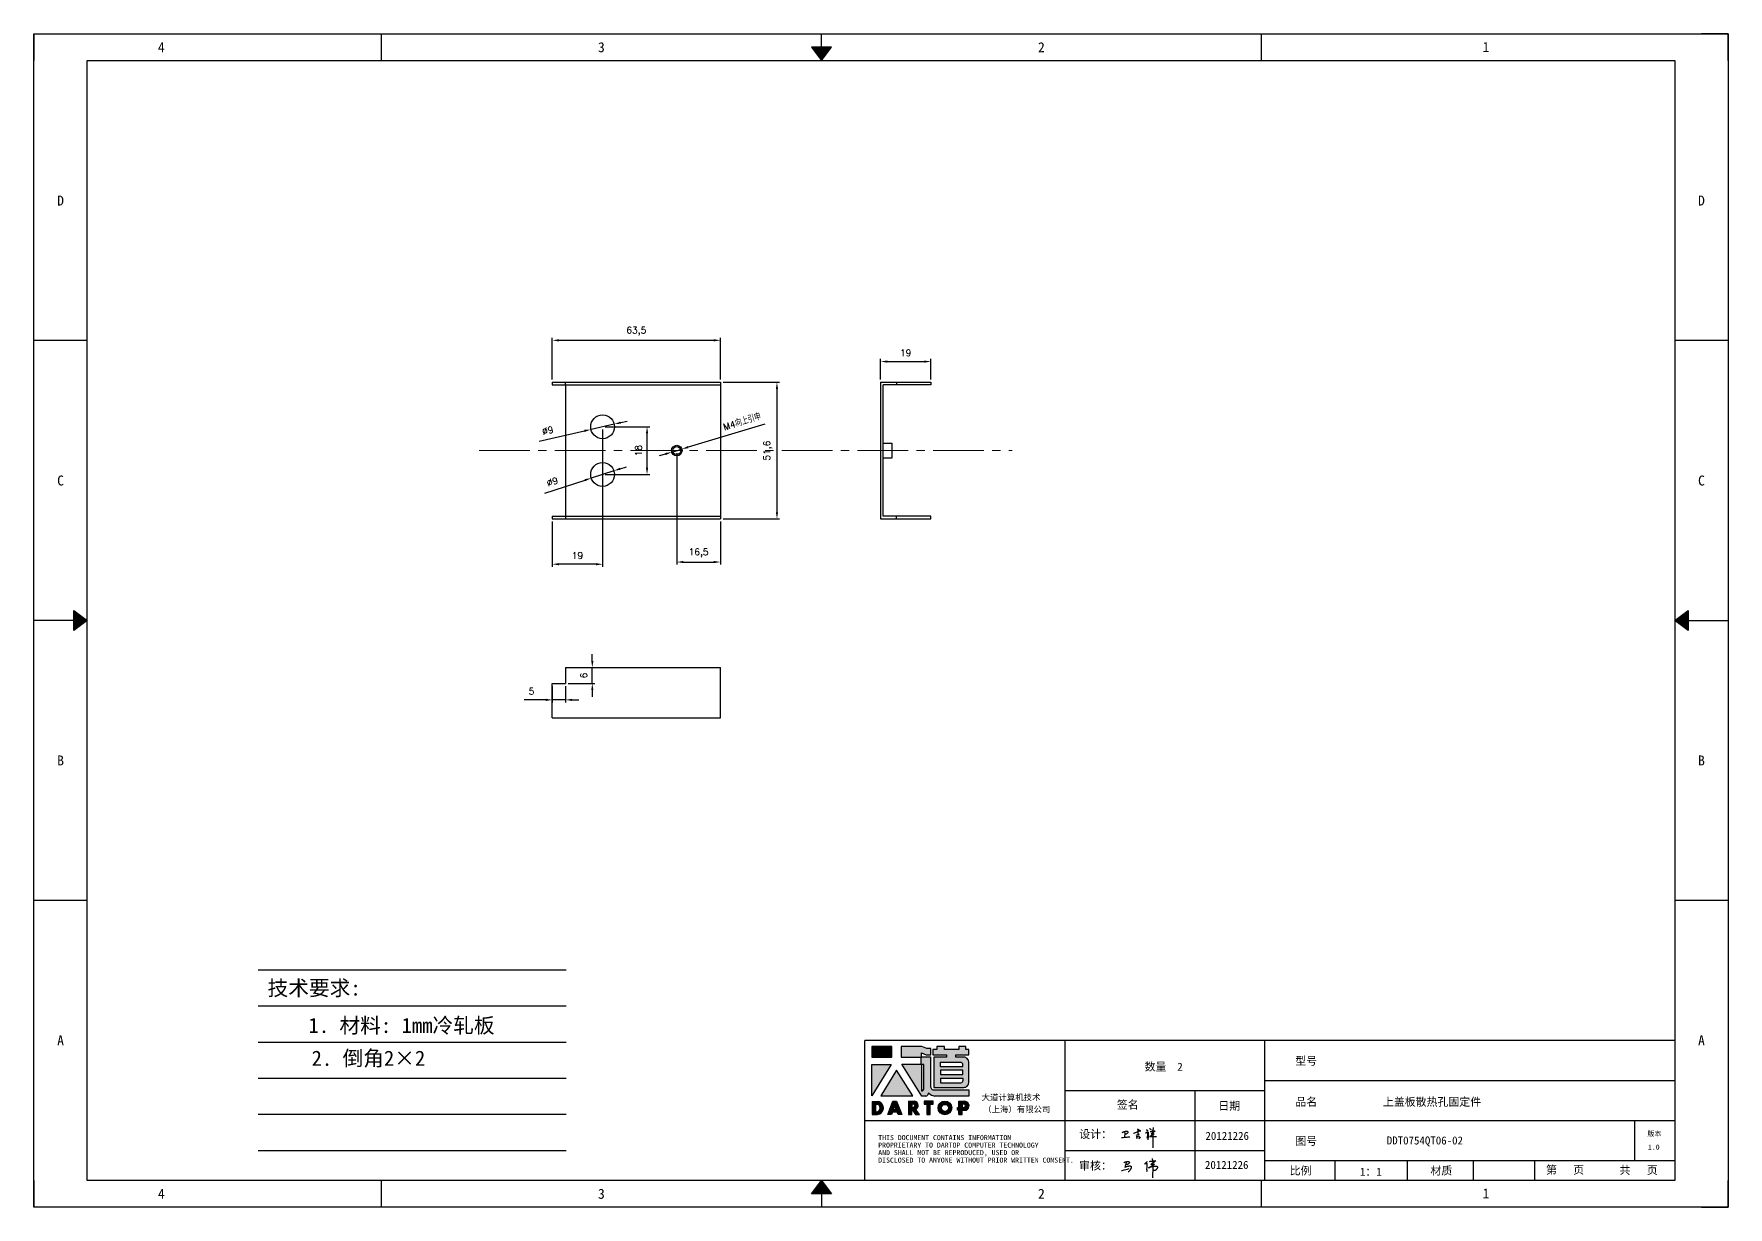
# Model space of a CAD drawing. Header units: millimetres. Extents: x 25928 to 50356, y -44172 to 20163.
# Drawn here: x 34960 to 35599, y -35931 to -35488 of the extents above; entities that cross this region are included whole.
import ezdxf
from ezdxf.enums import TextEntityAlignment as Align

# ---------------------------------------------------------------- set-up
doc = ezdxf.new("R2010")
doc.units = ezdxf.units.MM
for name, pattern in [('CENTER2', [28.575, 19.05, -3.175, 3.175, -3.175]), ('DOT', [0.25, 0, -0.25]), ('HIDDEN2', [4.7625, 3.175, -1.5875])]:
    doc.linetypes.add(name, pattern=pattern)
for name, color, linetype in [('4', 7, 'Continuous'), ('hidden', 3, 'HIDDEN2'), ('print', 30, 'Continuous')]:
    doc.layers.add(name, color=color, linetype=linetype)
doc.layers.add('cen', color=1, linetype='CENTER2', lineweight=9)
doc.layers.add('dim', color=2, linetype='Continuous', lineweight=9)
doc.styles.add('Dartop', font='')
doc.styles.add('HZ', font='')
doc.styles.add('hzHT', font='simhei.ttf')
doc.styles.get("Standard").update_dxf_attribs({"font": 'txt', "bigfont": 'gbcbig.shx'})
doc.styles.get('Dartop').set_extended_font_data('FangSong_GB2312')
doc.styles.get('HZ').set_extended_font_data('SimSun')
doc.dimstyles.new('0.5small', dxfattribs={"dimtxt": 2.5, "dimasz": 2.5, "dimexe": 1, "dimexo": 1, "dimgap": 2, "dimtad": 1, "dimtxsty": 'Standard', "dimcen": 2.5, "dimadec": 0, "dimazin": 0, "dimtfac": 1, "dimtmove": 0, "dimatfit": 3, "dimfxl": 0, "dimarcsym": 0})

# ---------------------------------------------------------------- blocks, each defined once
blk = doc.blocks.new('*U668')
at = {"color": 254, "linetype": 'Continuous', "extrusion": (0, 0, -1)}
for points in [[(-17, 0.333), (-16.812, 0.25), (-17, 0.5)], [(-17, 0.333), (-17.188, 0.25), (-16.812, 0.25)], [(-17, 0.333), (-17, 0.5), (-17.188, 0.25)]]:
    blk.add_solid(points, dxfattribs=at)
blk = doc.blocks.new('*U667')
at = {"color": 254, "linetype": 'Continuous', "extrusion": (0, 0, -1)}
for points in [[(-33.167, 11), (-33, 11), (-33.25, 11.188)], [(-33.167, 11), (-33.25, 11.188), (-33.25, 10.812)], [(-33.167, 11), (-33.25, 10.812), (-33, 11)]]:
    blk.add_solid(points, dxfattribs=at)
blk = doc.blocks.new('*U669')
at = {"color": 254, "linetype": 'Continuous'}
for points in [[(17, 21.667), (17.188, 21.75), (16.812, 21.75)], [(17, 21.667), (16.812, 21.75), (17, 21.5)], [(17, 21.667), (17, 21.5), (17.188, 21.75)]]:
    blk.add_solid(points, dxfattribs=at)
blk = doc.blocks.new('*U666')
at = {"color": 254, "linetype": 'Continuous', "extrusion": (0, 0, -1)}
for points in [[(-0.833, 11), (-0.75, 10.812), (-0.75, 11.188)], [(-0.833, 11), (-0.75, 11.188), (-1, 11)], [(-0.833, 11), (-1, 11), (-0.75, 10.812)]]:
    blk.add_solid(points, dxfattribs=at)
blk = doc.blocks.new('dadao')
for p, q in [((48, 19.2), (44.9, 10.4)), ((44.9, 10.4), (51.2, 10.4)), ((51.2, 10.4), (48, 19.2))]:
    blk.add_line(p, q)
for points in [[(41.8, 121.6), (41.8, 143.7), (-0.4, 143.7), (-0.4, 121.6), (41.8, 121.6)], [(104.8, 122), (104.8, 130.3), (114.1, 126.3), (124.2, 126.3), (124.2, 139.6), (115.9, 139.6), (105.1, 143.9), (61.5, 143.9)], [(61.7, 144), (61.7, 121.3), (103.9, 121.3)], [(113.4, 38.7), (105.1, 38.7), (63, 106.5), (103.9, 106.5), (103.9, 120.9), (103.9, 121.3)], [(109.7, 53.6), (109.7, 106.2), (104.3, 106.2), (104.3, 50.4), (106.6, 50.4)], [(144.6, 94.4), (144.6, 84.8), (192, 84.8), (192, 94.1), (144.9, 94.1)], [(120.2, 45), (119.5, 45), (119.5, 44.6)], [(0, 28), (0, 0), (11.8, 0)], [(0.1, 28), (14, 28)], [(7.1, 21.8), (7.1, 6.1), (12, 6.1)], [(7.1, 21.8), (11.4, 21.8)], [(76.8, 28.2), (76.8, 0), (84.1, 0), (84.1, 11.1), (91.6, -0.1), (100.3, -0.1), (91.7, 11.1)], [(76.8, 28.2), (90.6, 28.2)], [(84, 22.7), (84, 15.3), (87.2, 15.3)], [(84, 22.7), (87.3, 22.7)], [(183.7, 0), (183.7, 9.6), (180.6, 9.6), (180.6, 14.9), (183.8, 14.9), (183.8, 28.1), (196.1, 28.1), (196.5, 28.1)], [(183.7, 0), (190.9, 0), (190.9, 9.6), (198.8, 9.6)], [(194.9, 22.3), (190.8, 22.3), (190.8, 15), (194.4, 15)]]:
    blk.add_lwpolyline(points)
blk.add_lwpolyline([(137.1, 144.2), (137.1, 137.9), (128.3, 137.9), (128.3, 126.5), (157.3, 126.5), (157.3, 121.5), (130.3, 121.5), (130.3, 57.5), (194.4, 57.5, 0.414214), (204.4, 67.5), (204.4, 111.3, 0.414214), (194.4, 121.3), (177.5, 121.3), (177.5, 126.3), (204.7, 126.3), (204.7, 137.7), (198.2, 137.7), (198.2, 143.9), (183.3, 143.9), (183.3, 138), (153, 138), (153, 144.2), (137.1, 144.2)], format="xyb", close=True)
for points in [[(104.8, 122), (123.4, 122), (123.4, 60, 0.414214), (131.4, 52), (204.8, 52), (204.8, 39.1), (131.7, 39.1)], [(144.3, 110.8), (144.3, 101.8), (192.3, 101.8), (192.3, 105.5, 0.414214), (187.3, 110.5), (144.3, 110.5)], [(144.6, 77), (144.6, 67.5), (187.6, 67.5, 0.414214), (192.6, 72.5), (192.6, 76.4), (144.6, 76.4)]]:
    blk.add_lwpolyline(points, format="xyb")
for points in [[(-0.3, 106.2), (40.4, 106.2), (-0.3, 39.7), (-0.3, 106.2)], [(51.7, 94.1), (18.4, 39.3), (86.2, 39.3)], [(43.8, 28.2), (51.8, 28.2), (62.6, -0.1), (55, -0.1), (53.2, 5), (42.9, 5), (41.1, 0), (33.6, 0)], [(110, 28.1), (110, 21.9), (116, 21.9), (116, -0.1), (123.2, -0.1), (123.2, 22), (129.2, 22), (129.2, 28.1), (110, 28.1)]]:
    blk.add_lwpolyline(points, close=True)
for radius in [14.5, 7.44]:
    blk.add_circle((154.2, 14.2), radius)
for centre, radius, start, end in [((99.2, 60.7), 12.6, 305.6399, 325.969), ((111.6, 46.7), 8.19, 282.9811, 347.6627), ((136, 61.7), 22.9, 226.7358, 259.3209), ((8.5, 13.9), 8.49, 294.2143, 69.7177), ((9.6, 14.2), 14.4, 278.6604, 72.3203), ((86.4, 19), 3.8, 282.527, 76.7196), ((88.6, 19.4), 8.95, 290.6073, 77.2124), ((193.7, 18.7), 3.8, 280.9891, 72.5513), ((195.7, 18.6), 9.51, 288.8959, 85.2442)]:
    blk.add_arc(centre, radius, start, end)
blk = doc.blocks.new('h')
for p, q in [((20768.1, -2360.9), (20773, -2359.1)), ((20769.5, -2366.9), (20769.8, -2370.6)), ((20769.8, -2370.6), (20770.9, -2378)), ((20770.9, -2378), (20771.5, -2370.6)), ((20772.4, -2369.3), (20774.9, -2367.8)), ((20773, -2359.1), (20784.1, -2355.2)), ((20773.3, -2331.8), (20775.3, -2338.7)), ((20789.1, -2340.9), (20773.5, -2331.9)), ((20775.3, -2338.7), (20775.6, -2351.2)), ((20775.6, -2351.2), (20775.5, -2357.3)), ((20782.2, -2369.2), (20780, -2377.1)), ((20780, -2377.1), (20788.3, -2371.3)), ((20780.1, -2366.4), (20780.8, -2366.4)), ((20781.9, -2367.4), (20782.2, -2369.2)), ((20845.7, -2343.5), (20848.4, -2353)), ((20848.9, -2370.3), (20847.9, -2424)), ((20848.4, -2353), (20848.9, -2370.3))]:
    blk.add_line(p, q)
for points in [[(20696.6, -2372.4, 0.002073), (20710.6, -2371.9, 0.016137), (20719.6, -2371.3, 0.008314), (20736.9, -2369.3)], [(20699.1, -2348.2, -0.029745), (20704.6, -2345.4, -0.046842), (20708.4, -2344.2, -0.00919), (20714.3, -2343, -0.018517), (20717.2, -2342.5, -0.037841), (20720.3, -2342.4, -0.039541), (20723.2, -2342.8, -0.149785), (20726, -2344.3, -0.204935), (20726.9, -2346.6, -0.074872), (20726.5, -2348.3, -0.061615), (20725.6, -2350.3, -0.034204), (20723.8, -2352.6, -0.045776), (20722.3, -2354.1, -0.054985), (20720.4, -2355.3, -0.036348), (20717.3, -2356.5, -0.067752), (20715.7, -2356.8, -0.043553), (20713.2, -2356.7)], [(20755, -2351.9, -0.024077), (20759.9, -2350.1, -0.013147), (20768.7, -2346.5, -0.00522), (20775.4, -2344.1, -0.018517), (20777.3, -2343.4, -0.008274), (20786.3, -2341, -0.039541), (20788.3, -2340.8, -0.079216), (20789.4, -2341, -0.204935)], [(20813.5, -2350.1, 0.007348), (20815.9, -2348.7, 0.008421), (20818, -2347.3, 0.009459), (20819.7, -2346.2, -0.016325), (20820.7, -2345.5, -0.173771), (20821.8, -2345.3, -0.085159), (20823.9, -2346, -0.125883), (20826, -2347.9, -0.160659), (20826.6, -2350.1, -0.010447), (20826.5, -2352.3, -0.008247), (20826.2, -2355.1, -0.002698), (20825.3, -2374, 0.001562), (20823.9, -2383.7, 0.016137)], [(20816.8, -2335, -0.053561), (20819.6, -2336.1, -0.075272), (20821.3, -2337.3, -0.005295), (20822.5, -2338.5, -0.009337), (20823.1, -2339.1, -0.026146), (20823.7, -2339.8, -0.016644), (20824.5, -2340.9)], [(20832.1, -2329.2, -0.053561), (20834.9, -2330.3, -0.075272), (20836.7, -2331.5, -0.005295), (20837.8, -2332.6, -0.009337), (20838.5, -2333.3, -0.026146), (20839, -2334, -0.016644), (20839.8, -2335.1)], [(20836, -2343.7, -0.02797), (20842.1, -2342.6, -0.048868), (20845.6, -2342.2, -0.00919), (20851.1, -2341.4, -0.018517), (20853.9, -2341.1, -0.037841), (20856.7, -2341.2, -0.039541), (20859.4, -2341.6, -0.018282), (20840.6, -2354.7, -0.000937)], [(20847.6, -2340.2, 0.021784), (20849.6, -2335.9, 0.028296), (20850.8, -2332.4, 0.008136), (20851.9, -2328.2, 0.028913), (20852.2, -2327, 0.08193), (20852.1, -2325.9, 0.075058), (20851.7, -2324.7, 0.275043)]]:
    blk.add_lwpolyline(points, format="xyb")
for points in [[(20711.3, -2343.5), (20711.3, -2343.5), (20711.5, -2355.8), (20710.7, -2368), (20710.6, -2371.9)], [(20821.5, -2350.6), (20822.4, -2359.2), (20822.2, -2364.9), (20821.7, -2369), (20821.3, -2376.3), (20823.6, -2368.5), (20827.2, -2366.3), (20829.5, -2366.3)], [(20840.6, -2354.7), (20850, -2354.7), (20855, -2354.3), (20845.9, -2361.1), (20840.5, -2364), (20833, -2367.5), (20863.2, -2367.4), (20865.9, -2367.3)]]:
    blk.add_lwpolyline(points)
for centre, radius, start, end in [((20773.7, -2371.2), 2.3, 121.9907, 163.60158), ((20787.5, -2406), 40.3, 100.61827, 108.24823), ((20780.8, -2367.6), 1.15, 9.4675, 90)]:
    blk.add_arc(centre, radius, start, end)
blk = doc.blocks.new('*D717')
at = {"layer": 'Defpoints', "color": 0}
for p in [(35200.39, -35645.85), (35204.22, -35644.7)]:
    blk.add_point(p, dxfattribs=at)
at = {"layer": 'dim', "color": 0, "lineweight": -2}
for p, q in [((35235.58, -35635.3), (35206.61, -35643.98)), ((35197.99, -35646.57), (35195.6, -35647.29)), ((35200.39, -35645.85), (35204.22, -35644.7))]:
    blk.add_line(p, q, dxfattribs=at)
at = {"layer": 'dim', "color": 0}
for points in [[(35197.87, -35646.17), (35198.11, -35646.97), (35200.39, -35645.85)], [(35206.49, -35643.58), (35206.73, -35644.38), (35204.22, -35644.7)]]:
    blk.add_solid(points, dxfattribs=at)
at = {"layer": 'dim', "color": 0, "insert": (35227, -35634.4), "char_height": 2.5, "attachment_point": 5, "rotation": 16.69411}
blk.add_mtext('M4向上引申', dxfattribs=at)
blk = doc.blocks.new('*D718')
at = {"layer": 'Defpoints', "color": 0}
for p in [(35218.8, -35603.62), (35155.3, -35619.48), (35218.8, -35619.48)]:
    blk.add_point(p, dxfattribs=at)
at = {"layer": 'dim', "color": 0, "lineweight": -2}
for p, q in [((35155.3, -35618.48), (35155.3, -35602.62)), ((35157.8, -35603.62), (35216.3, -35603.62)), ((35218.8, -35618.48), (35218.8, -35602.62))]:
    blk.add_line(p, q, dxfattribs=at)
at = {"layer": 'dim', "color": 0}
for points in [[(35157.8, -35603.2), (35157.8, -35604.04), (35155.3, -35603.62)], [(35216.3, -35603.2), (35216.3, -35604.04), (35218.8, -35603.62)]]:
    blk.add_solid(points, dxfattribs=at)
at = {"layer": 'dim', "color": 0, "insert": (35187.05, -35600.16), "char_height": 2.5, "attachment_point": 5}
blk.add_mtext('63,5', dxfattribs=at)
blk = doc.blocks.new('*D719')
at = {"layer": 'Defpoints', "color": 0}
for p in [(35218.8, -35619.48), (35218.8, -35671.08), (35240.15, -35671.08)]:
    blk.add_point(p, dxfattribs=at)
at = {"layer": 'dim', "color": 0, "lineweight": -2}
for p, q in [((35219.8, -35619.48), (35241.15, -35619.48)), ((35240.15, -35621.98), (35240.15, -35668.58)), ((35219.8, -35671.08), (35241.15, -35671.08))]:
    blk.add_line(p, q, dxfattribs=at)
at = {"layer": 'dim', "color": 0}
for points in [[(35239.73, -35621.98), (35240.56, -35621.98), (35240.15, -35619.48)], [(35239.73, -35668.58), (35240.56, -35668.58), (35240.15, -35671.08)]]:
    blk.add_solid(points, dxfattribs=at)
at = {"layer": 'dim', "color": 0, "insert": (35236.69, -35645.28), "char_height": 2.5, "attachment_point": 5, "rotation": 90}
blk.add_mtext('51,6', dxfattribs=at)
blk = doc.blocks.new('*D720')
at = {"layer": 'Defpoints', "color": 0}
for p in [(35298.28, -35611.64), (35279.28, -35619.48), (35298.28, -35619.48)]:
    blk.add_point(p, dxfattribs=at)
at = {"layer": 'dim', "color": 0, "lineweight": -2}
for p, q in [((35279.28, -35618.48), (35279.28, -35610.64)), ((35281.78, -35611.64), (35295.78, -35611.64)), ((35298.28, -35618.48), (35298.28, -35610.64))]:
    blk.add_line(p, q, dxfattribs=at)
at = {"layer": 'dim', "color": 0}
for points in [[(35281.78, -35611.23), (35281.78, -35612.06), (35279.28, -35611.64)], [(35295.78, -35611.23), (35295.78, -35612.06), (35298.28, -35611.64)]]:
    blk.add_solid(points, dxfattribs=at)
at = {"layer": 'dim', "color": 0, "insert": (35288.78, -35608.39), "char_height": 2.5, "attachment_point": 5}
blk.add_mtext('19', dxfattribs=at)
blk = doc.blocks.new('*D721')
at = {"layer": 'Defpoints', "color": 0}
for p in [(35160.3, -35727.23), (35170.41, -35727.23), (35160.3, -35733.23)]:
    blk.add_point(p, dxfattribs=at)
at = {"layer": 'dim', "color": 0, "lineweight": -2}
for p, q in [((35170.41, -35724.73), (35170.41, -35722.23)), ((35161.3, -35727.23), (35171.41, -35727.23)), ((35170.41, -35733.23), (35170.41, -35727.23)), ((35161.3, -35733.23), (35171.41, -35733.23)), ((35170.41, -35735.73), (35170.41, -35738.23))]:
    blk.add_line(p, q, dxfattribs=at)
at = {"layer": 'dim', "color": 0}
for points in [[(35170, -35724.73), (35170.83, -35724.73), (35170.41, -35727.23)], [(35170, -35735.73), (35170.83, -35735.73), (35170.41, -35733.23)]]:
    blk.add_solid(points, dxfattribs=at)
at = {"layer": 'dim', "color": 0, "insert": (35167.16, -35730.23), "char_height": 2.5, "attachment_point": 5, "rotation": 90}
blk.add_mtext('6', dxfattribs=at)
blk = doc.blocks.new('*D722')
at = {"layer": 'Defpoints', "color": 0}
for p in [(35155.3, -35733.23), (35160.3, -35733.23), (35155.3, -35739.43)]:
    blk.add_point(p, dxfattribs=at)
at = {"layer": 'dim', "color": 0, "lineweight": -2}
for p, q in [((35155.3, -35734.23), (35155.3, -35740.43)), ((35160.3, -35734.23), (35160.3, -35740.43)), ((35152.8, -35739.43), (35144.64, -35739.43)), ((35160.3, -35739.43), (35155.3, -35739.43)), ((35162.8, -35739.43), (35165.3, -35739.43))]:
    blk.add_line(p, q, dxfattribs=at)
at = {"layer": 'dim', "color": 0}
for points in [[(35152.8, -35739.01), (35152.8, -35739.85), (35155.3, -35739.43)], [(35162.8, -35739.01), (35162.8, -35739.85), (35160.3, -35739.43)]]:
    blk.add_solid(points, dxfattribs=at)
at = {"layer": 'dim', "color": 0, "insert": (35147.47, -35736.18), "char_height": 2.5, "attachment_point": 5}
blk.add_mtext('5', dxfattribs=at)
blk = doc.blocks.new('*D723')
at = {"layer": 'Defpoints', "color": 0}
for p in [(35174.3, -35636.28), (35155.3, -35671.08), (35155.3, -35688.19)]:
    blk.add_point(p, dxfattribs=at)
at = {"layer": 'dim', "color": 0, "lineweight": -2}
for p, q in [((35174.3, -35637.28), (35174.3, -35689.19)), ((35155.3, -35672.08), (35155.3, -35689.19)), ((35171.8, -35688.19), (35157.8, -35688.19))]:
    blk.add_line(p, q, dxfattribs=at)
at = {"layer": 'dim', "color": 0}
for points in [[(35157.8, -35687.78), (35157.8, -35688.61), (35155.3, -35688.19)], [(35171.8, -35687.78), (35171.8, -35688.61), (35174.3, -35688.19)]]:
    blk.add_solid(points, dxfattribs=at)
at = {"layer": 'dim', "color": 0, "insert": (35164.8, -35684.94), "char_height": 2.5, "attachment_point": 5}
blk.add_mtext('19', dxfattribs=at)
blk = doc.blocks.new('*D724')
at = {"layer": 'Defpoints', "color": 0}
for p in [(35202.3, -35645.28), (35218.8, -35671.08), (35218.8, -35687.36)]:
    blk.add_point(p, dxfattribs=at)
at = {"layer": 'dim', "color": 0, "lineweight": -2}
for p, q in [((35202.3, -35646.28), (35202.3, -35688.36)), ((35218.8, -35672.08), (35218.8, -35688.36)), ((35204.8, -35687.36), (35216.3, -35687.36))]:
    blk.add_line(p, q, dxfattribs=at)
at = {"layer": 'dim', "color": 0}
for points in [[(35204.8, -35686.95), (35204.8, -35687.78), (35202.3, -35687.36)], [(35216.3, -35686.95), (35216.3, -35687.78), (35218.8, -35687.36)]]:
    blk.add_solid(points, dxfattribs=at)
at = {"layer": 'dim', "color": 0, "insert": (35210.55, -35683.91), "char_height": 2.5, "attachment_point": 5}
blk.add_mtext('16,5', dxfattribs=at)
blk = doc.blocks.new('*D725')
at = {"layer": 'Defpoints', "color": 0}
for p in [(35169.92, -35637.28), (35178.69, -35635.27)]:
    blk.add_point(p, dxfattribs=at)
at = {"layer": 'dim', "color": 0, "lineweight": -2}
for p, q in [((35150.33, -35641.76), (35167.48, -35637.84)), ((35178.69, -35635.27), (35169.92, -35637.28)), ((35181.13, -35634.72), (35183.56, -35634.16))]:
    blk.add_line(p, q, dxfattribs=at)
at = {"layer": 'dim', "color": 0}
for points in [[(35167.39, -35637.43), (35167.57, -35638.24), (35169.92, -35637.28)], [(35181.03, -35634.31), (35181.22, -35635.12), (35178.69, -35635.27)]]:
    blk.add_solid(points, dxfattribs=at)
at = {"layer": 'dim', "color": 0, "insert": (35153.59, -35637.68), "char_height": 2.5, "attachment_point": 5, "rotation": 12.88364}
blk.add_mtext('∅9', dxfattribs=at)
blk = doc.blocks.new('*D693')
at = {"layer": 'Defpoints', "color": 0}
for p in [(35178.58, -35652.89), (35170.02, -35655.66)]:
    blk.add_point(p, dxfattribs=at)
at = {"layer": 'dim', "color": 0, "lineweight": -2}
for p, q in [((35178.58, -35652.89), (35170.02, -35655.66)), ((35180.96, -35652.12), (35183.34, -35651.35)), ((35152.43, -35661.37), (35167.65, -35656.44))]:
    blk.add_line(p, q, dxfattribs=at)
at = {"layer": 'dim', "color": 0}
for points in [[(35180.83, -35651.72), (35181.09, -35652.51), (35178.58, -35652.89)], [(35167.52, -35656.04), (35167.77, -35656.83), (35170.02, -35655.66)]]:
    blk.add_solid(points, dxfattribs=at)
at = {"layer": 'dim', "color": 0, "insert": (35155.32, -35657.02), "char_height": 2.5, "attachment_point": 5, "rotation": 17.96825}
blk.add_mtext('∅9', dxfattribs=at)
blk = doc.blocks.new('*D694')
at = {"layer": 'Defpoints', "color": 0}
for p in [(35174.3, -35636.28), (35191.08, -35636.28), (35174.3, -35654.28)]:
    blk.add_point(p, dxfattribs=at)
at = {"layer": 'dim', "color": 0, "lineweight": -2}
for p, q in [((35175.3, -35636.28), (35192.08, -35636.28)), ((35191.08, -35651.78), (35191.08, -35638.78)), ((35175.3, -35654.28), (35192.08, -35654.28))]:
    blk.add_line(p, q, dxfattribs=at)
at = {"layer": 'dim', "color": 0}
for points in [[(35190.66, -35638.78), (35191.5, -35638.78), (35191.08, -35636.28)], [(35190.66, -35651.78), (35191.5, -35651.78), (35191.08, -35654.28)]]:
    blk.add_solid(points, dxfattribs=at)
at = {"layer": 'dim', "color": 0, "insert": (35187.83, -35645.28), "char_height": 2.5, "attachment_point": 5, "rotation": 90}
blk.add_mtext('18', dxfattribs=at)

msp = doc.modelspace()

# ---------------------------------------------------------------- hatches: boundary and pattern name
for points in [[(35283.53, -35870.425), (35275.996, -35870.425), (35275.996, -35874.361), (35283.53, -35874.361)], [(35283.287, -35877.115), (35276.016, -35877.115), (35276.016, -35888.987)], [(35285.303, -35879.27), (35279.359, -35889.066), (35291.462, -35889.066)], [(35299.147, -35891.07), (35295.707, -35891.07), (35295.707, -35892.162), (35296.78, -35892.162), (35296.78, -35896.094), (35298.065, -35896.094), (35298.065, -35892.159), (35299.147, -35892.159)]]:
    msp.add_hatch(color=0).paths.add_polyline_path(points)
h = msp.add_hatch(color=0)
h.paths.add_polyline_path([(35294.788, -35872.817), (35296.451, -35873.536), (35298.249, -35873.536), (35298.249, -35871.156), (35296.766, -35871.156), (35294.833, -35870.393), (35287.09, -35870.393), (35287.09, -35874.417), (35294.624, -35874.417), (35294.624, -35874.498), (35294.624, -35877.07), (35287.318, -35877.07), (35294.833, -35889.164), (35296.321, -35889.164, 0.2793748), (35297.407, -35888.108), (35297.407, -35888.052), (35297.538, -35888.052, 0.1431454), (35299.587, -35889.095), (35312.646, -35889.095), (35312.646, -35886.801), (35299.531, -35886.801, -0.4142136), (35298.103, -35885.373), (35298.103, -35874.29), (35294.788, -35874.29)])
h.paths.add_polyline_path([(35294.7, -35877.122), (35295.657, -35877.122), (35295.657, -35886.508, -0.0889357), (35295.102, -35887.079), (35294.697, -35887.079)], flags=16)
h = msp.add_hatch(color=0)
h.paths.add_polyline_path([(35312.623, -35871.49), (35311.461, -35871.49), (35311.461, -35870.384), (35308.805, -35870.384), (35308.805, -35871.434), (35303.384, -35871.434), (35303.384, -35870.329), (35300.544, -35870.329), (35300.544, -35871.455), (35298.975, -35871.455), (35298.975, -35873.492), (35304.153, -35873.492), (35304.153, -35874.394), (35299.328, -35874.394), (35299.328, -35885.803), (35310.782, -35885.803, 0.4142136), (35312.568, -35884.018), (35312.568, -35876.204, 0.4142136), (35310.782, -35874.419), (35307.754, -35874.419), (35307.754, -35873.534), (35312.623, -35873.534)])
h.paths.add_polyline_path([(35309.517, -35876.353, -0.4142136), (35310.41, -35877.246), (35310.41, -35877.9), (35301.834, -35877.9), (35301.834, -35876.353)], flags=16)
h.paths.add_polyline_path([(35310.355, -35879.282), (35310.355, -35880.94), (35301.89, -35880.94), (35301.89, -35879.282)], flags=16)
h.paths.add_polyline_path([(35310.465, -35882.432), (35310.465, -35883.142, -0.4142136), (35309.572, -35884.035), (35301.89, -35884.035), (35301.89, -35882.432)], flags=16)
h = msp.add_hatch(color=0)
h.paths.add_polyline_path([(35278.564, -35891.088), (35276.07, -35891.088), (35276.07, -35896.079), (35278.17, -35896.079, 0.7930159)])
h.paths.add_polyline_path([(35278.207, -35894.986), (35277.335, -35894.986), (35277.335, -35892.181), (35278.111, -35892.181, -0.6713609)], flags=16)
h = msp.add_hatch(color=0)
h.paths.add_polyline_path([(35285.322, -35891.047), (35283.898, -35891.047), (35282.067, -35896.084), (35283.416, -35896.084), (35283.733, -35895.192), (35285.56, -35895.192), (35285.884, -35896.095), (35287.243, -35896.095)])
h.paths.add_polyline_path([(35285.211, -35894.229), (35284.079, -35894.229), (35284.634, -35892.647)], flags=16)
h = msp.add_hatch(color=0)
h.paths.add_polyline_path([(35292.241, -35891.051), (35289.788, -35891.051), (35289.788, -35896.087), (35291.084, -35896.087), (35291.084, -35894.09), (35292.417, -35896.105), (35293.983, -35896.105), (35292.45, -35894.103, 0.7440549)])
h.paths.add_polyline_path([(35291.072, -35893.345), (35291.072, -35892.022), (35291.652, -35892.022, -0.796809), (35291.643, -35893.345)], flags=16)
h = msp.add_hatch(color=0)
h.paths.add_polyline_path([(35301.017, -35893.551, 1), (35306.188, -35893.551, 1)])
h.paths.add_polyline_path([(35304.931, -35893.551, -1), (35302.274, -35893.551, -1)], flags=16)
h = msp.add_hatch(color=0)
h.paths.add_polyline_path([(35311.149, -35891.063), (35311.074, -35891.063), (35308.887, -35891.063), (35308.887, -35893.413), (35308.307, -35893.413), (35308.307, -35894.367), (35308.878, -35894.367), (35308.878, -35896.078), (35310.155, -35896.078), (35310.155, -35894.361), (35311.558, -35894.361, 0.8123038)])
h.paths.add_polyline_path([(35310.136, -35893.407), (35310.136, -35892.092), (35310.862, -35892.092, -0.7782134), (35310.788, -35893.407)], flags=16)

# ---------------------------------------------------------------- linework, layer by layer
at = {"color": 0, "linetype": 'DOT'}
for p, q in [((34959.506, -35487.868), (35589.299, -35487.868)), ((34959.506, -35920.964), (34959.506, -35497.94)), ((35599.371, -35497.94), (35599.371, -35920.964)), ((35589.299, -35931.036), (34959.506, -35931.036))]:
    msp.add_line(p, q, dxfattribs=at)
at = {"color": 0}
for p, q in [((34959.506, -35487.868), (34959.506, -35497.94)), ((35090.734, -35497.94), (35090.734, -35487.868)), ((35256.922, -35492.904), (35256.922, -35487.868)), ((35423.11, -35497.94), (35423.11, -35487.868)), ((35599.371, -35487.868), (35589.299, -35487.868)), ((35599.371, -35497.94), (35599.371, -35487.868)), ((34979.65, -35920.964), (34979.65, -35497.94)), ((34979.65, -35497.94), (35579.227, -35497.94)), ((35579.227, -35497.94), (35579.227, -35920.964)), ((34979.65, -35603.696), (34959.506, -35603.696)), ((35599.371, -35603.696), (35579.227, -35603.696)), ((34974.614, -35709.452), (34959.506, -35709.452)), ((35584.263, -35709.452), (35599.371, -35709.452)), ((34979.65, -35815.208), (34959.506, -35815.208)), ((35599.371, -35815.208), (35579.227, -35815.208)), ((35579.227, -35868.086), (35273.289, -35868.086)), ((35273.289, -35920.964), (35273.289, -35868.086)), ((35348.829, -35868.086), (35348.829, -35920.964)), ((35424.369, -35920.964), (35424.369, -35868.086)), ((35424.369, -35883.194), (35579.227, -35883.194)), ((35348.829, -35886.971), (35424.369, -35886.971)), ((35397.93, -35886.971), (35397.93, -35920.964)), ((35273.289, -35898.302), (35348.829, -35898.302)), ((35348.829, -35898.302), (35579.227, -35898.302)), ((35564.119, -35913.41), (35564.119, -35898.302)), ((35348.829, -35909.633), (35424.369, -35909.633)), ((35424.369, -35913.41), (35579.227, -35913.41)), ((35450.946, -35920.964), (35450.946, -35913.41)), ((35478.336, -35920.964), (35478.336, -35913.41)), ((35503.235, -35920.964), (35503.235, -35913.41)), ((35526.349, -35920.964), (35526.349, -35913.41)), ((34959.506, -35920.964), (34959.506, -35931.036)), ((35579.227, -35920.964), (34979.65, -35920.964)), ((35090.734, -35931.036), (35090.734, -35920.964)), ((35423.11, -35931.036), (35423.11, -35920.964)), ((35599.371, -35931.036), (35599.371, -35920.964)), ((35256.922, -35926), (35256.922, -35931.036)), ((35589.299, -35931.036), (35599.371, -35931.036))]:
    msp.add_line(p, q, dxfattribs=at)
for p, q in [((35155.304, -35619.476), (35218.804, -35619.476)), ((35155.304, -35619.476), (35155.304, -35620.476)), ((35155.304, -35620.476), (35218.804, -35620.476)), ((35160.304, -35620.476), (35160.304, -35670.076)), ((35218.804, -35619.476), (35218.804, -35671.076)), ((35279.282, -35619.476), (35279.282, -35671.076)), ((35279.282, -35619.476), (35298.282, -35619.476)), ((35298.282, -35620.476), (35280.282, -35620.476)), ((35280.282, -35670.076), (35280.282, -35620.476)), ((35285.282, -35619.476), (35285.282, -35620.476)), ((35298.282, -35619.476), (35298.282, -35620.476)), ((35155.304, -35670.076), (35218.804, -35670.076)), ((35155.304, -35670.076), (35155.304, -35671.076)), ((35155.304, -35671.076), (35218.804, -35671.076)), ((35279.282, -35671.076), (35298.282, -35671.076)), ((35298.282, -35670.076), (35280.282, -35670.076)), ((35285.282, -35671.076), (35285.282, -35670.076)), ((35298.282, -35671.076), (35298.282, -35670.076)), ((35160.304, -35727.234), (35218.804, -35727.234)), ((35160.304, -35727.234), (35160.304, -35733.234)), ((35218.804, -35746.234), (35218.804, -35727.234)), ((35155.304, -35733.234), (35160.304, -35733.234)), ((35155.304, -35746.234), (35155.304, -35733.234)), ((35155.304, -35746.234), (35218.804, -35746.234)), ((35381.805, -35915.512), (35381.271, -35915.798)), ((35381.301, -35914.912), (35382.245, -35914.912)), ((35382.748, -35914.866), (35381.805, -35915.512)), ((35381.839, -35912.672), (35382.056, -35914.482)), ((35382.056, -35914.482), (35382.091, -35915.819)), ((35382.245, -35914.912), (35382.748, -35914.866)), ((35381.271, -35915.798), (35380.528, -35916.199)), ((35382.091, -35915.819), (35382.011, -35919.979))]:
    msp.add_line(p, q)
for points in [[(35256.922, -35497.94), (35260.699, -35492.904), (35253.145, -35492.904), (35256.922, -35497.94)], [(34979.65, -35709.452), (34974.614, -35713.229), (34974.614, -35705.675), (34979.65, -35709.452)], [(35579.227, -35709.452), (35584.263, -35705.675), (35584.263, -35713.229), (35579.227, -35709.452)], [(35256.922, -35920.964), (35260.699, -35926), (35253.145, -35926), (35256.922, -35920.964)]]:
    msp.add_lwpolyline(points, close=True, dxfattribs=at)
msp.add_lwpolyline([(35280.282, -35642.452), (35283.487, -35642.452), (35283.487, -35648.101), (35280.282, -35648.101)], close=True)
for points in [[(35371.095, -35914.259, -0.029745), (35371.527, -35914.042, -0.0468422), (35371.819, -35913.948, -0.0091902), (35372.276, -35913.856, -0.0185172), (35372.504, -35913.823, -0.0378406), (35372.74, -35913.815, -0.0395413), (35372.965, -35913.843, -0.1497852), (35373.184, -35913.963, -0.2049352), (35373.251, -35914.136, -0.0748717), (35373.225, -35914.273, -0.0616146), (35373.151, -35914.425, -0.0342039), (35373.016, -35914.603, -0.0457759), (35372.895, -35914.718, -0.054985), (35372.748, -35914.81, -0.0363479), (35372.506, -35914.907, -0.0677521), (35372.385, -35914.928, -0.0435534), (35372.194, -35914.918)], [(35380.528, -35916.199, -0.029745), (35381.202, -35915.862, -0.0468422), (35381.658, -35915.715, -0.0091902), (35382.37, -35915.571, -0.0185172), (35382.727, -35915.52, -0.0378406), (35383.095, -35915.508, -0.0395413), (35383.445, -35915.552, -0.1497852), (35383.786, -35915.738, -0.2049352), (35383.891, -35916.009, -0.0748717), (35383.851, -35916.222, -0.0616146), (35383.735, -35916.458, -0.0342039), (35383.524, -35916.737, -0.0457759), (35383.336, -35916.917, -0.054985), (35383.108, -35917.06, -0.0363479), (35382.73, -35917.211, -0.0677521), (35382.54, -35917.243, -0.0435534), (35382.243, -35917.228)], [(35380.838, -35913.798, -0.0279703), (35381.448, -35913.685, -0.0488679), (35381.802, -35913.648, -0.0091902), (35382.358, -35913.565, -0.0185172), (35382.636, -35913.54, -0.0378406), (35382.921, -35913.546, -0.0395413), (35383.19, -35913.594, -0.0182819), (35381.301, -35914.912, -0.0009369)]]:
    msp.add_lwpolyline(points, format="xyb")
msp.add_lwpolyline([(35372.047, -35913.9), (35372.047, -35913.9), (35371.903, -35914.785), (35371.665, -35915.617), (35371.51, -35916.128)])
for centre, radius in [((35174.304, -35636.276), 4.5), ((35202.304, -35645.276), 2), ((35202.304, -35645.276), 1.5), ((35174.304, -35654.276), 4.5)]:
    msp.add_circle(centre, radius)
for centre, radius, start, end in [((35373.6, -35919.328), 3.745, 96.125337, 100.36867), ((35373.401, -35917.469), 1.875, 87.457037, 96.125337), ((35373.408, -35917.312), 1.717, 78.399567, 87.457037), ((35375.306, -35908.267), 7.458, 299.265464, 300.9495), ((35392.202, -35970.779), 57.583, 102.46592, 103.2053), ((35352.96, -35886.944), 38.128, 313.366132, 315.296084), ((35379.777, -35914.797), 0.244, 52.375745, 91.291159), ((35165.329, -35907.88), 214.732, 357.565664, 358.057278), ((35379.694, -35914.759), 0.279, 357.196828, 33.705179), ((35373.405, -35914.348), 6.583, 352.912546, 354.802684), ((35375.874, -35914.572), 4.103, 354.802684, 357.196828), ((35369.99, -35915.664), 1.596, 281.076982, 291.212632), ((35334.89, -35773.188), 148.319, 283.91895, 284.971512), ((35373.949, -35920.35), 4.876, 113.202449, 120.017497), ((35372.805, -35917.68), 1.971, 102.47486, 113.202449), ((35375.661, -35930.591), 15.195, 100.36867, 102.47486), ((35372.487, -35916.411), 1.257, 283.816254, 294.030509), ((35372.755, -35917.033), 0.58, 294.836428, 309.901134), ((35365.023, -35909.899), 11.096, 316.919563, 320.58866), ((35371.311, -35915.29), 2.821, 324.094808, 331.378357), ((35373.65, -35916.13), 0.511, 44.324655, 78.399567), ((35373.5, -35916.397), 0.377, 319.573073, 337.48549), ((35372.462, -35915.567), 1.694, 324.910666, 333.348429), ((35373.286, -35915.875), 0.825, 326.76781, 340.871018), ((35373.813, -35915.971), 0.284, 357.998393, 44.324655), ((35373.536, -35915.961), 0.561, 340.871018, 357.998393), ((35500.202, -35935.178), 121.7, 171.410173, 171.768083)]:
    msp.add_arc(centre, radius, start, end)
at = {"layer": 'cen'}
msp.add_line((35127.715, -35645.276), (35328.934, -35645.276), dxfattribs=at)
at = {"layer": 'Defpoints'}
for p, q in [((35044.238, -35841.378), (35160.498, -35841.378)), ((35044.238, -35855.028), (35160.498, -35855.028)), ((35044.238, -35855.028), (35160.498, -35855.028)), ((35044.238, -35868.678), (35160.498, -35868.678)), ((35044.238, -35882.328), (35160.498, -35882.328)), ((35044.238, -35895.978), (35160.498, -35895.978)), ((35044.238, -35909.628), (35160.498, -35909.628))]:
    msp.add_line(p, q, dxfattribs=at)
at = {"layer": 'hidden'}
for p, q in [((35160.304, -35620.476), (35160.304, -35619.476)), ((35160.304, -35670.076), (35160.304, -35671.076))]:
    msp.add_line(p, q, dxfattribs=at)
at = {"layer": 'print'}
msp.add_lwpolyline([(34959.506, -35487.868), (35599.371, -35487.868), (35599.371, -35931.036), (34959.506, -35931.036)], close=True, dxfattribs=at)

# ---------------------------------------------------------------- block references
at = {"color": 0, "linetype": 'Continuous', "xscale": 20.14402654906928, "yscale": 20.14402654906928, "zscale": 20.14402654906928}
for name, p in [('*U669', (34914.474, -35931.036)), ('*U666', (34959.506, -35931.036)), ('*U667', (34914.474, -35931.036)), ('*U668', (34914.474, -35931.036))]:
    msp.add_blockref(name, p, dxfattribs=at)
at = {"color": 0}
for name, p, xscale, yscale, zscale in [('dadao', (35276.07, -35896.079), 0.1785493262164481, 0.1785493262164481, 0.1785493262164481), ('h', (33766.874, -35720.902), 0.07747410198493163, 0.07747410198493163, 0.07747410198493163)]:
    msp.add_blockref(name, p, dxfattribs=dict(at, xscale=xscale, yscale=yscale, zscale=zscale))

# ---------------------------------------------------------------- texts
for s, height, style, p in [('4', 3.777, 'Dartop', (35007.64, -35492.904)), ('3', 3.777, 'Dartop', (35173.828, -35492.904)), ('2', 3.777, 'Dartop', (35340.016, -35492.904)), ('1', 3.777, 'Dartop', (35507.926, -35492.784)), ('D', 3.777, 'Dartop', (34969.578, -35550.818)), ('D', 3.777, 'Dartop', (35589.299, -35550.818)), ('C', 3.777, 'Dartop', (34969.578, -35656.574)), ('C', 3.777, 'Dartop', (35589.299, -35656.574)), ('B', 3.777, 'Dartop', (34969.578, -35762.33)), ('B', 3.777, 'Dartop', (35589.299, -35762.33)), ('A', 3.777, 'Dartop', (34969.578, -35868.086)), ('A', 3.777, 'Dartop', (35589.299, -35868.086)), ('数量  2', 3.0216, 'hzHT', (35386.193, -35877.991)), ('型号', 3.0216, 'hzHT', (35440.046, -35875.772)), ('品名', 3.0216, 'hzHT', (35440.046, -35891.284)), ('上盖板散热孔固定件', 3.0216, 'hzHT', (35487.554, -35891.284)), ('签名', 3.0216, 'hzHT', (35372.62, -35892.391)), ('日期', 3.0216, 'hzHT', (35410.961, -35892.763)), ('20121226', 3.0216, 'hzHT', (35410.185, -35904.122)), ('版本', 1.8885, 'hzHT', (35571.527, -35903.316)), ('图号', 3.0216, 'hzHT', (35440.046, -35906.053)), ('DDT0754QT06-02', 3.0216, 'hzHT', (35484.855, -35905.856)), ('1.0', 1.8885, 'Dartop', (35571.3, -35908.363)), ('20121226', 3.0216, 'hzHT', (35410.005, -35915.086)), ('比例', 3.0216, 'hzHT', (35437.939, -35917.266)), ('材质', 3.0216, 'hzHT', (35491.064, -35917.266)), ('第   页', 3.0216, 'hzHT', (35537.806, -35916.953)), ('共   页', 3.0216, 'hzHT', (35565.562, -35917.063)), ('1：1', 3.0216, 'hzHT', (35464.43, -35917.693)), ('4', 3.777, 'Dartop', (35007.64, -35926)), ('3', 3.777, 'Dartop', (35173.828, -35926)), ('2', 3.777, 'Dartop', (35340.016, -35926)), ('1', 3.777, 'Dartop', (35507.926, -35925.88))]:
    msp.add_text(s, height=height, dxfattribs=dict(at, style=style)).set_placement(p, align=Align.MIDDLE_CENTER)
at = {"style": 'HZ'}
for s, p in [('技术要求:', (35065.352, -35848.266)), ('      1. 材料: 1mm冷轧板       ', (35100.319, -35862.388)), ('2. 倒角2×2         ', (35103.398, -35874.793))]:
    msp.add_text(s, height=5.733, dxfattribs=at).set_placement(p, align=Align.MIDDLE_CENTER)
at = {"color": 0, "style": 'hzHT'}
for s, height, p in [('设计：', 3.0216, (35354.316, -35904.98)), ('THIS DOCUMENT CONTAINS INFORMATION', 1.8885, (35278.388, -35905.724)), ('PROPRIETARY TO DARTOP COMPUTER TECHNOLOGY', 1.8885, (35278.388, -35908.557)), ('AND SHALL NOT BE REPRODUCED, USED OR', 1.8885, (35278.388, -35911.389)), ('DISCLOSED TO ANYONE WITHOUT PRIOR WRITTEN CONSENT.', 1.8885, (35278.388, -35914.222)), ('审核：', 3.0216, (35354.271, -35916.878))]:
    msp.add_text(s, height=height, dxfattribs=at).set_placement(p)
at = {"layer": '4', "color": 0, "style": 'hzHT'}
for s, p in [('大道计算机技术', (35317.447, -35890.724)), ('（上海）有限公司', (35318.017, -35895.241))]:
    msp.add_text(s, height=2.2662, dxfattribs=at).set_placement(p)

# ---------------------------------------------------------------- dimensions: what is measured, and where the dimension line sits
at = {"layer": 'dim'}
for base, p1, p2, picture, middle in [((35218.804, -35603.62), (35155.304, -35619.476), (35218.804, -35619.476), '*D718', (35187.054, -35600.162)), ((35298.282, -35611.645), (35279.282, -35619.476), (35298.282, -35619.476), '*D720', (35288.782, -35608.395)), ((35155.304, -35688.193), (35174.304, -35636.276), (35155.304, -35671.076), '*D723', (35164.804, -35684.943)), ((35218.804, -35687.364), (35202.304, -35645.276), (35218.804, -35671.076), '*D724', (35210.554, -35683.905)), ((35155.304, -35739.43), (35160.304, -35733.234), (35155.304, -35733.234), '*D722', (35147.47, -35736.18))]:
    dim = msp.add_linear_dim(base=base, p1=p1, p2=p2, dimstyle='0.5small', override={"dimpost": '\\X'}, dxfattribs=at)
    dim.commit()
    dim.dimension.update_dxf_attribs({"geometry": picture, "text_midpoint": middle})
for base, p1, p2, picture, middle in [((35240.147, -35671.076), (35218.804, -35619.476), (35218.804, -35671.076), '*D719', (35236.689, -35645.276)), ((35191.081, -35636.276), (35174.304, -35654.276), (35174.304, -35636.276), '*D694', (35187.831, -35645.276)), ((35170.414, -35727.234), (35160.304, -35733.234), (35160.304, -35727.234), '*D721', (35167.164, -35730.234))]:
    dim = msp.add_linear_dim(base=base, p1=p1, p2=p2, angle=90, dimstyle='0.5small', override={"dimpost": '\\X'}, dxfattribs=at)
    dim.commit()
    dim.dimension.update_dxf_attribs({"geometry": picture, "text_midpoint": middle})
dim = msp.add_diameter_dim_2p(p1=(35200.388, -35645.851), p2=(35204.219, -35644.702), text='M4向上引申', dimstyle='0.5small', override={"dimpost": '\\X'}, dxfattribs=at)
dim.commit()
dim.dimension.update_dxf_attribs({"geometry": '*D717', "text_midpoint": (35227.955, -35637.584), "dimtype": 163})
for p1, p2, picture, middle in [((35178.69, -35635.273), (35169.917, -35637.28), '*D725', (35154.311, -35640.849)), ((35178.584, -35652.888), (35170.023, -35655.665), '*D693', (35156.319, -35660.109))]:
    dim = msp.add_diameter_dim_2p(p1=p1, p2=p2, dimstyle='0.5small', override={"dimpost": '\\X'}, dxfattribs=at)
    dim.commit()
    dim.dimension.update_dxf_attribs({"geometry": picture, "text_midpoint": middle, "dimtype": 163})

doc.saveas('drawing.dxf')
